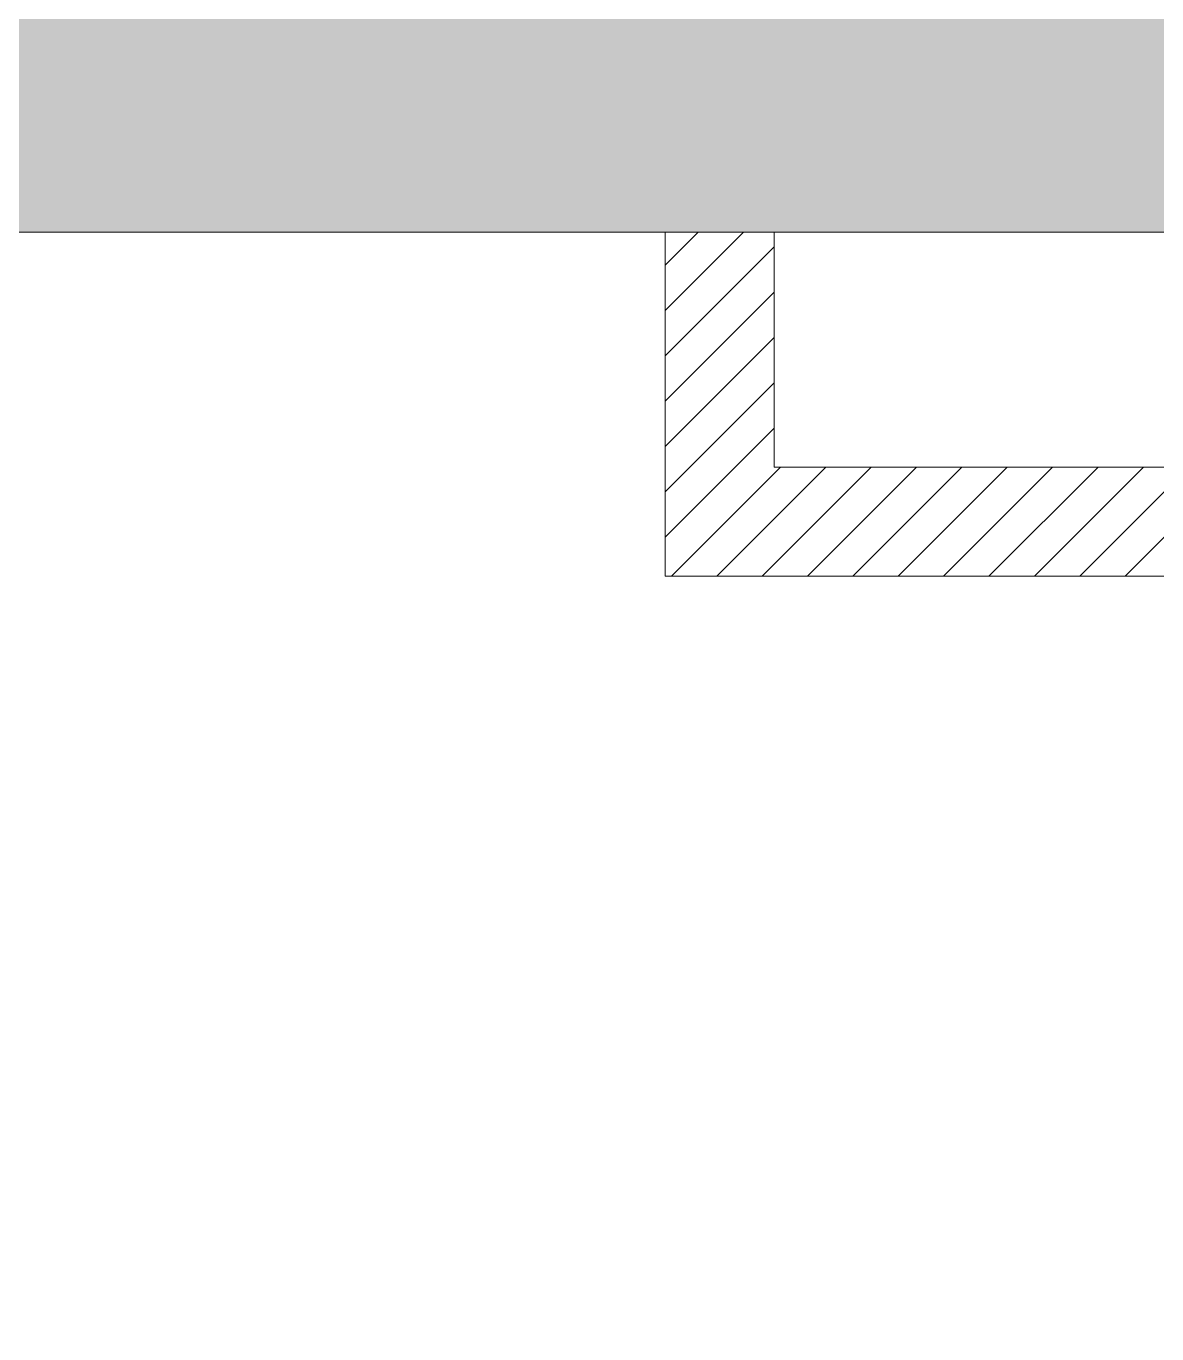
# Model space of a CAD drawing. Header units: inches. Extents: x 891 to 14187, y -1169 to 3232.
# Drawn here: x 8934 to 8978, y 2710.2 to 2761.1 of the extents above; entities that cross this region are included whole.
import ezdxf

# ---------------------------------------------------------------- set-up
doc = ezdxf.new("R2010")
doc.units = ezdxf.units.IN
doc.header["$MEASUREMENT"] = 0
for name, color, linetype, lineweight in [('A-Hatch', 7, 'Continuous', 9), ('A-HATCH-1HR', 7, 'Continuous', 9), ('A-WALL-INT NEW', 7, 'Continuous', 9), ('EX-EXT-CORE', 7, 'Continuous', 9)]:
    doc.layers.add(name, color=color, linetype=linetype, lineweight=lineweight)

msp = doc.modelspace()

# ---------------------------------------------------------------- hatches: boundary and pattern name
at = {"layer": 'A-Hatch'}
msp.add_hatch(color=9, dxfattribs=at).paths.add_polyline_path([(8702.023, 2710.168), (8723.047, 2710.168), (8723.047, 2753.107), (9006.582, 2753.107), (9006.582, 2739.698), (9039.994, 2739.698), (9039.994, 2811.37), (9018.374, 2811.37), (9018.374, 2773.107), (8753.913, 2773.107), (8753.913, 2775.157), (8687.523, 2775.157), (8687.523, 2753.107), (8702.023, 2753.107), (8702.023, 2716.168)])

# ---------------------------------------------------------------- linework, layer by layer
at = {"layer": 'A-HATCH-1HR', "color": 8}
for p, q in [((8958.874, 2751.821), (8960.16, 2753.107)), ((8958.874, 2750.053), (8961.928, 2753.107)), ((8958.874, 2748.285), (8963.124, 2752.535)), ((8958.874, 2746.517), (8963.124, 2750.767)), ((8958.874, 2744.75), (8963.124, 2749)), ((8958.874, 2742.982), (8963.124, 2747.232)), ((8958.874, 2741.214), (8963.124, 2745.464)), ((8959.126, 2739.698), (8963.376, 2743.948)), ((8960.893, 2739.698), (8965.143, 2743.948)), ((8962.661, 2739.698), (8966.911, 2743.948)), ((8964.429, 2739.698), (8968.679, 2743.948)), ((8966.197, 2739.698), (8970.447, 2743.948)), ((8967.964, 2739.698), (8972.214, 2743.948)), ((8969.732, 2739.698), (8973.982, 2743.948)), ((8971.5, 2739.698), (8975.75, 2743.948)), ((8973.268, 2739.698), (8977.518, 2743.948)), ((8975.036, 2739.698), (8979.286, 2743.948)), ((8976.803, 2739.698), (8981.053, 2743.948))]:
    msp.add_line(p, q, dxfattribs=at)
at = {"layer": 'A-WALL-INT NEW', "color": 8}
for p, q in [((8958.874, 2739.698), (8958.874, 2753.107)), ((8963.124, 2753.107), (8963.124, 2743.948)), ((8963.124, 2743.948), (9006.582, 2743.948)), ((8958.874, 2739.698), (9006.582, 2739.698)), ((9006.582, 2739.698), (8958.874, 2739.698))]:
    msp.add_line(p, q, dxfattribs=at)
at = {"layer": 'EX-EXT-CORE', "color": 8, "flags": 128}
msp.add_lwpolyline([(9039.994, 2811.37), (9018.374, 2811.37), (9018.374, 2773.107), (8753.913, 2773.107), (8753.913, 2775.157), (8695.76, 2775.157), (8687.523, 2775.157), (8687.523, 2753.107), (8702.023, 2753.107), (8702.023, 2710.168), (8723.047, 2710.168), (8723.047, 2753.107), (9006.582, 2753.107), (9006.582, 2739.698), (9039.994, 2739.698), (9039.994, 2811.37), (9039.994, 2739.698)], dxfattribs=at)

doc.saveas('drawing.dxf')
